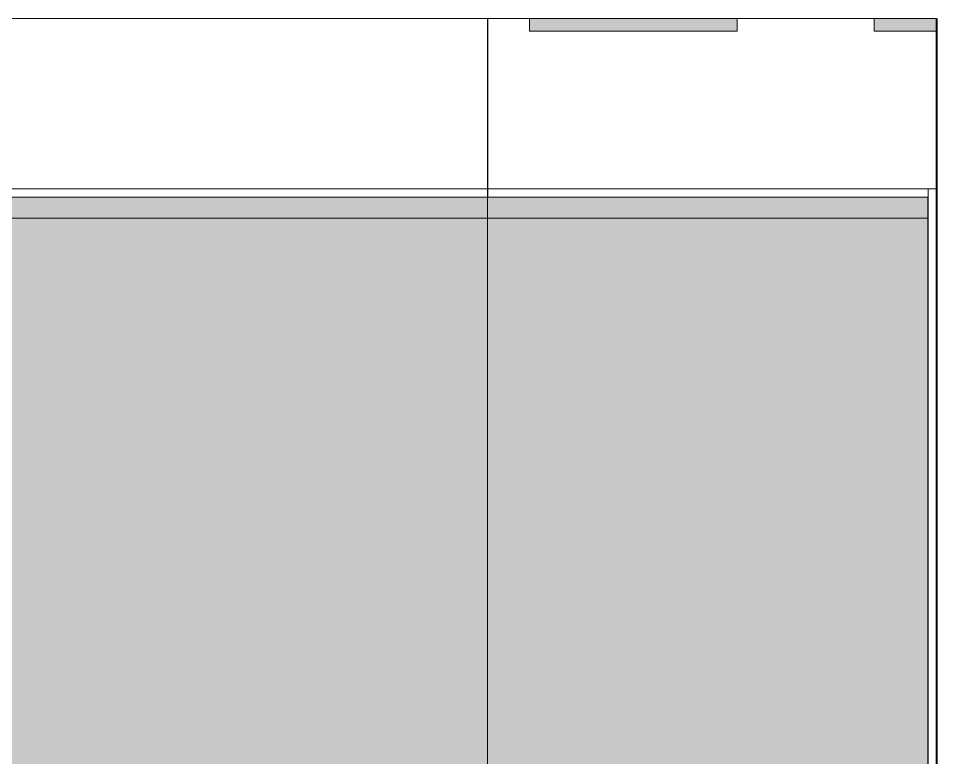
# Model space of a CAD drawing. Header units: millimetres. Extents: x 855 to 55293, y -2351 to 9447.
# Drawn here: x 26434 to 28644, y 2102 to 3880 of the extents above; entities that cross this region are included whole.
import ezdxf

# ---------------------------------------------------------------- set-up
doc = ezdxf.new("R2010")
doc.units = ezdxf.units.MM
for name, color, linetype, lineweight in [('A-CLNG', 7, 'Continuous', 9), ('A-FLOR', 7, 'Continuous', 9), ('A-GENM', 7, 'Continuous', 9), ('A-WALL-PATT', 7, 'Continuous', 9), ('I-WALL', 7, 'Continuous', 9)]:
    doc.layers.add(name, color=color, linetype=linetype, lineweight=lineweight)
doc.layers.add('A-WALL-4', color=7, linetype='Continuous', lineweight=40, true_color=0x3c3c3c)
doc.layers.add('A-WALL-FNSH-3', color=7, linetype='Continuous', lineweight=30, true_color=0x3c3c3c)

# ---------------------------------------------------------------- blocks, each defined once
blk = doc.blocks.new('GM_Отверстие прямоугольное _в плите_ - Отверстие-21608348-Развертка 1_10-1')
at = {"layer": 'A-GENM'}
blk.add_hatch(color=256, dxfattribs=at).paths.add_polyline_path([(37790, 3850), (37790, 3880), (37290, 3880), (37290, 3850), (37569.1, 3850)])
for p, q in [((37290, 3850), (37290, 3880)), ((37790, 3850), (37790, 3880)), ((37790, 3850), (37290, 3850))]:
    blk.add_line(p, q, dxfattribs=at)
blk = doc.blocks.new('GM_Отверстие прямоугольное _в плите_ - Отверстие-21620300-Развертка 1_10-1')
at = {"layer": 'A-GENM'}
blk.add_hatch(color=256, dxfattribs=at).paths.add_polyline_path([(38270, 3850), (38270, 3880), (38120, 3880), (38120, 3850), (38250, 3850)])
for p, q in [((38120, 3880), (38120, 3850)), ((38120, 3850), (38120, 3880)), ((38120, 3850), (38270, 3850)), ((38270, 3850), (38120, 3850))]:
    blk.add_line(p, q, dxfattribs=at)

msp = doc.modelspace()

# ---------------------------------------------------------------- hatches: boundary and pattern name
at = {"layer": 'A-WALL-PATT'}
for points in [[(27563.5, 1800), (27563.5, 3880), (27562.5, 3880), (27562.5, 1800)], [(27562.5, 0), (27562.5, 50), (28207.5, 50), (28207.5, 2060), (28607.5, 2060), (28607.5, 50), (28622.5, 50), (28622.5, 3450), (27563.5, 3450), (27563.5, 1800), (27555.5, 1800), (27555.5, 387.8), (27559, 400.4), (27595.3, 265.4), (27559, 265.4), (27559, 0), (27561.1, 0)]]:
    msp.add_hatch(color=256, dxfattribs=at).paths.add_polyline_path(points)
h = msp.add_hatch(color=256, dxfattribs=at)
h.paths.add_polyline_path([(25503.5, 50), (26363.5, 50), (26363.5, 1800), (27562.5, 1800), (27562.5, 3450), (24004.5, 3450), (24004.5, 750), (25503.5, 750)])
h.paths.add_polyline_path([(25183.5, 2200), (25183.5, 2600), (26383.5, 2600), (26383.5, 2200), (26363.5, 2200)])

# ---------------------------------------------------------------- linework, layer by layer
at = {"layer": 'A-CLNG'}
msp.add_line((28623.5, 3400), (20002.3, 3400), dxfattribs=at)
at = {"layer": 'A-FLOR'}
msp.add_line((20183.3, 3880), (28643.7, 3880), dxfattribs=at)
at = {"layer": 'A-WALL-4'}
msp.add_line((28643.5, 3880.5), (28643.5, -5.5), dxfattribs=at)
at = {"layer": 'A-WALL-FNSH-3'}
for p, q in [((28623.5, 3450), (28622.5, 3450)), ((28622.5, 3450), (28622.5, 0)), ((28623.5, 0), (28623.5, 3450))]:
    msp.add_line(p, q, dxfattribs=at)
at = {"layer": 'I-WALL'}
for p, q in [((27562.5, 1800), (27562.5, 3880)), ((27563.5, 3880), (27563.5, 3450)), ((27562.5, 3470), (24004.5, 3470)), ((28643.5, 3470), (27563.5, 3470)), ((28623.5, 3470), (28623.5, 3450)), ((27562.5, 3450), (24004.5, 3450)), ((28622.5, 3450), (27563.5, 3450))]:
    msp.add_line(p, q, dxfattribs=at)

# ---------------------------------------------------------------- block references
at = {"layer": 'A-GENM'}
for name in ['GM_Отверстие прямоугольное _в плите_ - Отверстие-21608348-Развертка 1_10-1', 'GM_Отверстие прямоугольное _в плите_ - Отверстие-21620300-Развертка 1_10-1']:
    msp.add_blockref(name, (-9626.5, 0), dxfattribs=at)

doc.saveas('drawing.dxf')
